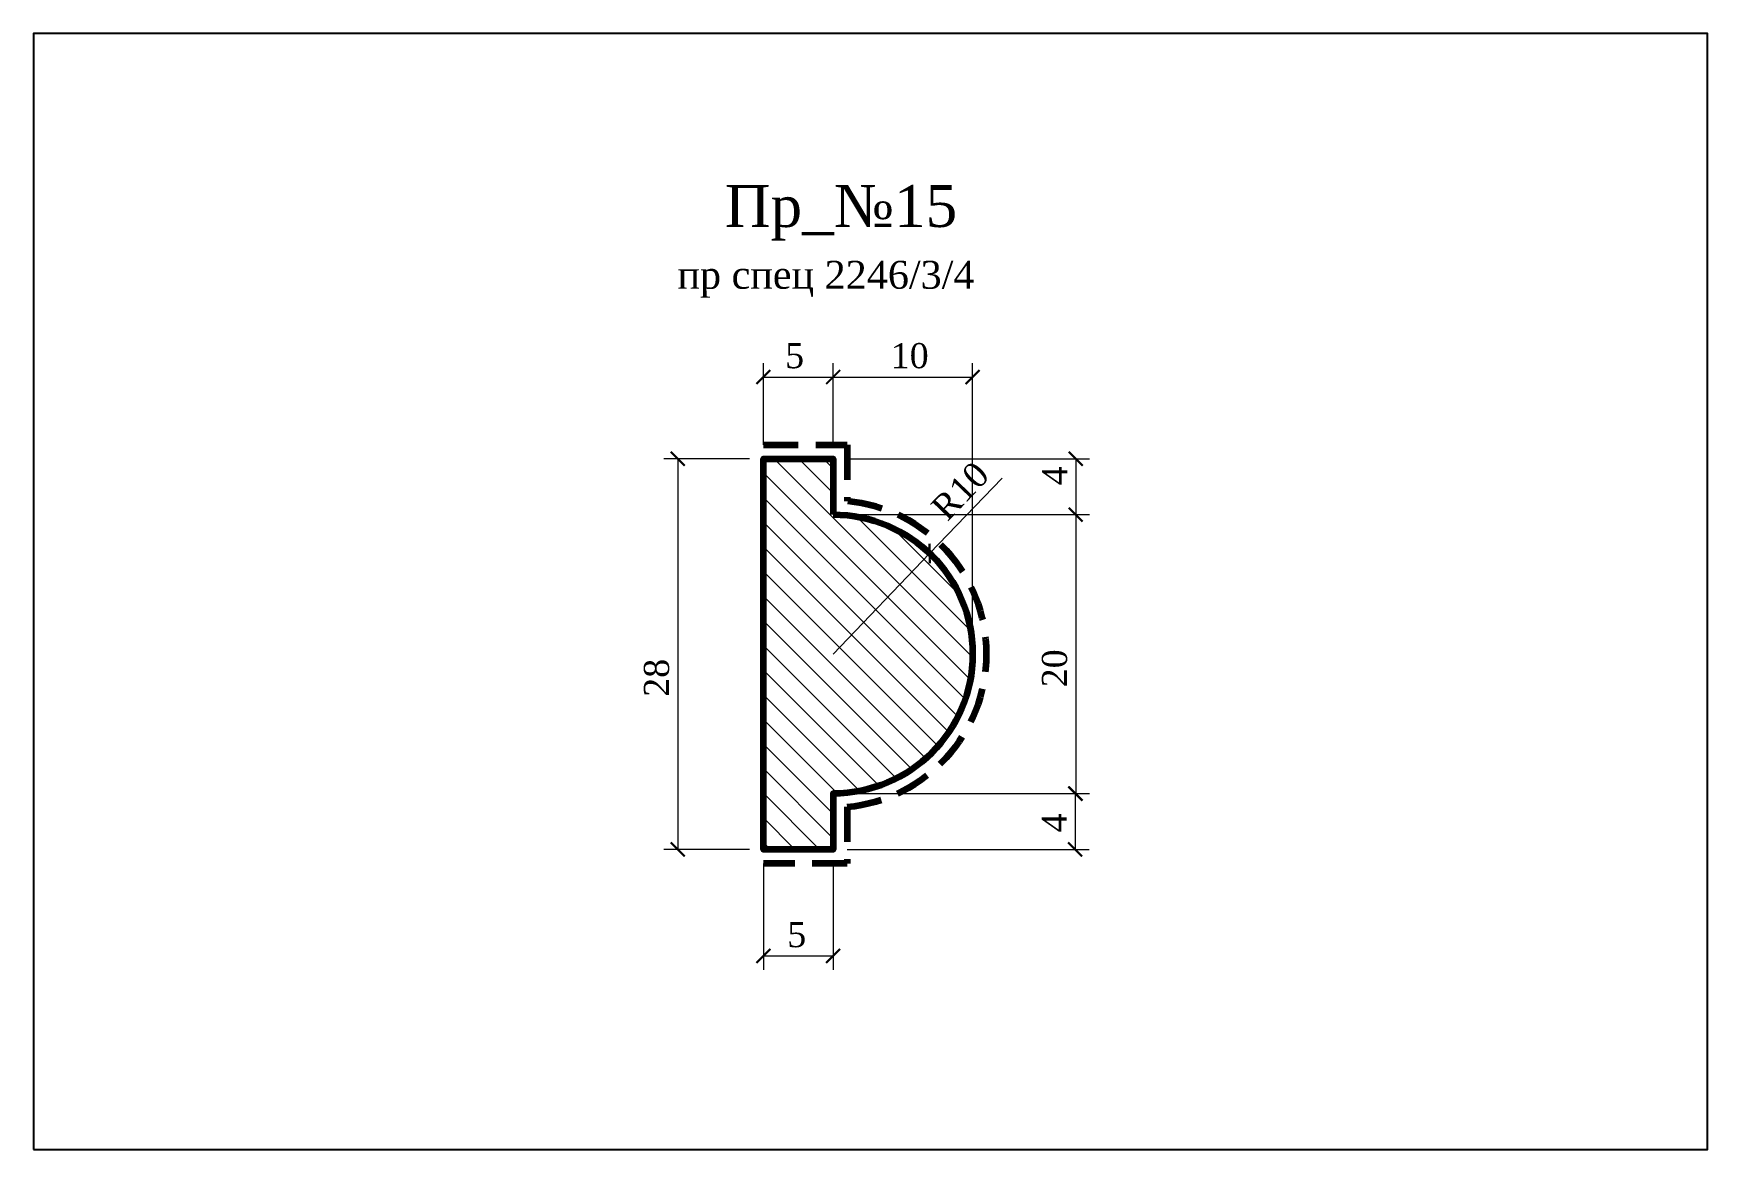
# Model space of a CAD drawing. Header units: millimetres. Extents: x 308968 to 309088, y -99228 to -99148.
import ezdxf

# ---------------------------------------------------------------- set-up
doc = ezdxf.new("R2010")
doc.units = ezdxf.units.MM
doc.header["$MEASUREMENT"] = 0
doc.linetypes.add('HIDDEN', pattern=[0.375, 0.25, -0.125])
doc.layers.add('Outside panel', color=7, linetype='Continuous', lineweight=18, true_color=0x7f5e57)
doc.layers.add('линия 15', color=7, linetype='Continuous', lineweight=15)
doc.layers.add('линия 50', color=1, linetype='Continuous', lineweight=140)
doc.layers.add('размеры в модели', color=7, linetype='Continuous')
doc.styles.add('ELECT', font='times.ttf')
doc.styles.get("Standard").update_dxf_attribs({"font": 'times.ttf'})
doc.dimstyles.new('M_1', dxfattribs={"dimtxt": 1.8, "dimasz": 1, "dimexe": 1, "dimexo": 1, "dimgap": 0.6, "dimtad": 1, "dimdec": 0, "dimdsep": 46, "dimtxsty": 'Standard', "dimblk": 'ARCHTICK', "dimcen": -5, "dimclrd": 7, "dimclre": 7, "dimclrt": 7, "dimadec": 0, "dimazin": 0, "dimtfac": 1, "dimtdec": 0, "dimtmove": 0, "dimatfit": 3, "dimfxl": 1, "dimtolj": 1, "dimtzin": 0, "dimlwd": 5, "dimlwe": 5, "dimarcsym": 0})

# ---------------------------------------------------------------- blocks, each defined once
blk = doc.blocks.new('_ArchTick')
at = {"color": 0, "linetype": 'ByBlock', "const_width": 0.15}
blk.add_lwpolyline([(-0.5, -0.5), (0.5, 0.5)], dxfattribs=at)
blk = doc.blocks.new('*D8')
at = {"layer": 'Defpoints', "color": 0, "ltscale": 1000, "transparency": 16777216}
for p in [(309034.84, -99172.14), (309024.84, -99178), (309034.84, -99192)]:
    blk.add_point(p, dxfattribs=at)
at = {"layer": 'линия 15', "color": 7, "lineweight": 5, "ltscale": 1000, "transparency": 16777216}
for p, q in [((309024.84, -99177), (309024.84, -99171.14)), ((309034.84, -99191), (309034.84, -99171.14)), ((309024.84, -99172.14), (309034.84, -99172.14))]:
    blk.add_line(p, q, dxfattribs=at)
at = {"layer": 'линия 15', "color": 7, "lineweight": 5, "ltscale": 1000, "transparency": 16777216, "rotation": 180}
blk.add_blockref('_ArchTick', (309024.84, -99172.14), dxfattribs=at)
at = {"layer": 'линия 15', "color": 7, "lineweight": 5, "ltscale": 1000, "transparency": 16777216}
blk.add_blockref('_ArchTick', (309034.84, -99172.14), dxfattribs=at)
at = {"layer": 'линия 15', "color": 7, "ltscale": 1000, "transparency": 16777216, "insert": (309030.33, -99170.62), "char_height": 1.8, "attachment_point": 5}
blk.add_mtext('\\A1;10', dxfattribs=at)
blk = doc.blocks.new('*D7')
at = {"layer": 'Defpoints', "color": 0, "ltscale": 1000, "transparency": 16777216}
for p in [(309031.76, -99184.78), (309024.84, -99192)]:
    blk.add_point(p, dxfattribs=at)
at = {"layer": 'размеры в модели', "color": 7, "lineweight": 5, "ltscale": 1000, "transparency": 16777216}
for p in [(309036.95, -99179.38), (309024.84, -99192)]:
    blk.add_line(p, (309031.76, -99184.78), dxfattribs=at)
at = {"layer": 'размеры в модели', "color": 7, "lineweight": 5, "ltscale": 1000, "transparency": 16777216, "rotation": 226.1946261413119}
blk.add_blockref('_ArchTick', (309031.76, -99184.78), dxfattribs=at)
at = {"layer": 'размеры в модели', "color": 7, "ltscale": 1000, "transparency": 16777216, "insert": (309033.95, -99180.31), "char_height": 1.8, "attachment_point": 5, "rotation": 46.1946}
blk.add_mtext('\\A1;R10', dxfattribs=at)
blk = doc.blocks.new('*D6')
at = {"layer": 'Defpoints', "color": 0, "ltscale": 1000, "transparency": 16777216}
for p in [(309019.84, -99206), (309024.84, -99206), (309024.84, -99213.64)]:
    blk.add_point(p, dxfattribs=at)
at = {"layer": 'размеры в модели', "color": 7, "lineweight": 5, "ltscale": 1000, "transparency": 16777216}
for p, q in [((309019.84, -99207), (309019.84, -99214.64)), ((309024.84, -99207), (309024.84, -99214.64)), ((309019.84, -99213.64), (309024.84, -99213.64))]:
    blk.add_line(p, q, dxfattribs=at)
at = {"layer": 'размеры в модели', "color": 7, "lineweight": 5, "ltscale": 1000, "transparency": 16777216, "rotation": 180}
blk.add_blockref('_ArchTick', (309019.84, -99213.64), dxfattribs=at)
at = {"layer": 'размеры в модели', "color": 7, "lineweight": 5, "ltscale": 1000, "transparency": 16777216}
blk.add_blockref('_ArchTick', (309024.84, -99213.64), dxfattribs=at)
at = {"layer": 'размеры в модели', "color": 7, "ltscale": 1000, "transparency": 16777216, "insert": (309022.23, -99212.12), "char_height": 1.8, "attachment_point": 5}
blk.add_mtext('\\A1;5', dxfattribs=at)
blk = doc.blocks.new('*D5')
at = {"layer": 'Defpoints', "color": 0, "ltscale": 1000, "transparency": 16777216}
for p in [(309019.84, -99178), (309013.7, -99206), (309019.84, -99206)]:
    blk.add_point(p, dxfattribs=at)
at = {"layer": 'размеры в модели', "color": 7, "lineweight": 5, "ltscale": 1000, "transparency": 16777216}
for p, q in [((309018.84, -99178), (309012.7, -99178)), ((309013.7, -99178), (309013.7, -99206)), ((309018.84, -99206), (309012.7, -99206))]:
    blk.add_line(p, q, dxfattribs=at)
for p, rotation in [((309013.7, -99178), 90), ((309013.7, -99206), 270)]:
    blk.add_blockref('_ArchTick', p, dxfattribs=dict(at, rotation=rotation))
at = {"layer": 'размеры в модели', "color": 7, "ltscale": 1000, "transparency": 16777216, "insert": (309012.19, -99193.7), "char_height": 1.8, "attachment_point": 5, "rotation": 90}
blk.add_mtext('\\A1;28', dxfattribs=at)
blk = doc.blocks.new('*D4')
at = {"layer": 'Defpoints', "color": 0, "ltscale": 1000, "transparency": 16777216}
for p in [(309024.84, -99202), (309024.84, -99206), (309042.19, -99206)]:
    blk.add_point(p, dxfattribs=at)
at = {"layer": 'размеры в модели', "color": 7, "lineweight": 5, "ltscale": 1000, "transparency": 16777216}
for p, q in [((309025.84, -99202), (309043.19, -99202)), ((309042.19, -99202), (309042.19, -99206)), ((309025.84, -99206), (309043.19, -99206))]:
    blk.add_line(p, q, dxfattribs=at)
for p, rotation in [((309042.19, -99202), 90), ((309042.19, -99206), 270)]:
    blk.add_blockref('_ArchTick', p, dxfattribs=dict(at, rotation=rotation))
at = {"layer": 'размеры в модели', "color": 7, "ltscale": 1000, "transparency": 16777216, "insert": (309040.69, -99204.1), "char_height": 1.8, "attachment_point": 5, "rotation": 90}
blk.add_mtext('\\A1;4', dxfattribs=at)
blk = doc.blocks.new('*D3')
at = {"layer": 'Defpoints', "color": 0, "ltscale": 1000, "transparency": 16777216}
for p in [(309024.84, -99182), (309024.84, -99202), (309042.23, -99202)]:
    blk.add_point(p, dxfattribs=at)
at = {"layer": 'размеры в модели', "color": 7, "lineweight": 5, "ltscale": 1000, "transparency": 16777216}
for p, q in [((309025.84, -99182), (309043.23, -99182)), ((309042.23, -99182), (309042.23, -99202)), ((309025.84, -99202), (309043.23, -99202))]:
    blk.add_line(p, q, dxfattribs=at)
for p, rotation in [((309042.23, -99182), 90), ((309042.23, -99202), 270)]:
    blk.add_blockref('_ArchTick', p, dxfattribs=dict(at, rotation=rotation))
at = {"layer": 'размеры в модели', "color": 7, "ltscale": 1000, "transparency": 16777216, "insert": (309040.72, -99193.02), "char_height": 1.8, "attachment_point": 5, "rotation": 90}
blk.add_mtext('\\A1;20', dxfattribs=at)
blk = doc.blocks.new('*D2')
at = {"layer": 'Defpoints', "color": 0, "ltscale": 1000, "transparency": 16777216}
for p in [(309024.84, -99178), (309024.84, -99182), (309042.23, -99182)]:
    blk.add_point(p, dxfattribs=at)
at = {"layer": 'размеры в модели', "color": 7, "lineweight": 5, "ltscale": 1000, "transparency": 16777216}
for p, q in [((309025.84, -99178), (309043.23, -99178)), ((309042.23, -99178), (309042.23, -99182)), ((309025.84, -99182), (309043.23, -99182))]:
    blk.add_line(p, q, dxfattribs=at)
for p, rotation in [((309042.23, -99178), 90), ((309042.23, -99182), 270)]:
    blk.add_blockref('_ArchTick', p, dxfattribs=dict(at, rotation=rotation))
at = {"layer": 'размеры в модели', "color": 7, "ltscale": 1000, "transparency": 16777216, "insert": (309040.73, -99179.22), "char_height": 1.8, "attachment_point": 5, "rotation": 90}
blk.add_mtext('\\A1;4', dxfattribs=at)
blk = doc.blocks.new('*D1')
at = {"layer": 'Defpoints', "color": 0, "ltscale": 1000, "transparency": 16777216}
for p in [(309024.84, -99172.14), (309019.84, -99178), (309024.84, -99178)]:
    blk.add_point(p, dxfattribs=at)
at = {"layer": 'размеры в модели', "color": 7, "lineweight": 5, "ltscale": 1000, "transparency": 16777216}
for p, q in [((309019.84, -99177), (309019.84, -99171.14)), ((309024.84, -99177), (309024.84, -99171.14)), ((309019.84, -99172.14), (309024.84, -99172.14))]:
    blk.add_line(p, q, dxfattribs=at)
at = {"layer": 'размеры в модели', "color": 7, "lineweight": 5, "ltscale": 1000, "transparency": 16777216, "rotation": 180}
blk.add_blockref('_ArchTick', (309019.84, -99172.14), dxfattribs=at)
at = {"layer": 'размеры в модели', "color": 7, "lineweight": 5, "ltscale": 1000, "transparency": 16777216}
blk.add_blockref('_ArchTick', (309024.84, -99172.14), dxfattribs=at)
at = {"layer": 'размеры в модели', "color": 7, "ltscale": 1000, "transparency": 16777216, "insert": (309022.08, -99170.62), "char_height": 1.8, "attachment_point": 5}
blk.add_mtext('\\A1;5', dxfattribs=at)

msp = doc.modelspace()

# ---------------------------------------------------------------- hatches: boundary and pattern name
at = {"layer": 'Outside panel', "ltscale": 1000}
h = msp.add_hatch(dxfattribs=at)
h.set_pattern_fill('ANSI31', color=256, scale=10, angle=90)
h.set_pattern_definition([(135, (-463.0743, -2895.8525), (-0.8838834765, -0.8838834765), [])])
h.paths.add_polyline_path([(309024.84, -99182), (309024.84, -99178), (309019.84, -99178), (309019.84, -99206), (309024.84, -99206), (309024.84, -99202, 1)])

# ---------------------------------------------------------------- linework, layer by layer
at = {"color": 6, "ltscale": 1000}
msp.add_lwpolyline([(308967.52, -99227.51), (309087.52, -99227.51), (309087.52, -99147.51), (308967.52, -99147.51)], close=True, dxfattribs=at)
at = {"layer": 'линия 50', "color": 1, "linetype": 'HIDDEN', "ltscale": 10, "true_color": 0xff0909}
msp.add_lwpolyline([(309019.84, -99177), (309025.84, -99177), (309025.84, -99181.04, -0.912871), (309025.84, -99202.95), (309025.84, -99207), (309019.84, -99207)], format="xyb", dxfattribs=at)
at = {"layer": 'линия 50', "color": 7}
msp.add_lwpolyline([(309024.84, -99182, -1), (309024.84, -99202), (309024.84, -99206), (309019.84, -99206), (309019.84, -99178), (309024.84, -99178)], format="xyb", close=True, dxfattribs=at)

# ---------------------------------------------------------------- texts
at = {"color": 5, "ltscale": 1000, "style": 'ELECT'}
msp.add_text('Пр_№15', height=3, dxfattribs=at).set_placement((309017.08, -99161.38))
at = {"color": 7, "ltscale": 1000, "style": 'ELECT'}
msp.add_text('пр спец 2246/3/4', height=2, dxfattribs=at).set_placement((309013.68, -99165.81))

# ---------------------------------------------------------------- dimensions: what is measured, and where the dimension line sits
at = {"layer": 'линия 15', "color": 7, "ltscale": 1000}
dim = msp.add_linear_dim(base=(309034.84, -99172.14), p1=(309024.84, -99178), p2=(309034.84, -99192), dimstyle='M_1', dxfattribs=at)
dim.commit()
dim.dimension.update_dxf_attribs({"geometry": '*D8', "text_midpoint": (309030.33, -99172.14), "dimtype": 128})
at = {"layer": 'размеры в модели', "color": 5, "ltscale": 1000}
for base, p1, p2, picture, middle in [((309024.84, -99172.14), (309019.84, -99178), (309024.84, -99178), '*D1', (309022.08, -99172.14)), ((309024.84, -99213.64), (309019.84, -99206), (309024.84, -99206), '*D6', (309022.23, -99213.64))]:
    dim = msp.add_linear_dim(base=base, p1=p1, p2=p2, dimstyle='M_1', dxfattribs=at)
    dim.commit()
    dim.dimension.update_dxf_attribs({"geometry": picture, "text_midpoint": middle, "dimtype": 128})
for base, p1, p2, picture, middle in [((309013.7, -99206), (309019.84, -99178), (309019.84, -99206), '*D5', (309013.7, -99193.7)), ((309042.23, -99182), (309024.84, -99178), (309024.84, -99182), '*D2', (309042.23, -99179.22)), ((309042.23, -99202), (309024.84, -99182), (309024.84, -99202), '*D3', (309042.23, -99193.02)), ((309042.19, -99206), (309024.84, -99202), (309024.84, -99206), '*D4', (309042.19, -99204.1))]:
    dim = msp.add_linear_dim(base=base, p1=p1, p2=p2, angle=90, dimstyle='M_1', dxfattribs=at)
    dim.commit()
    dim.dimension.update_dxf_attribs({"geometry": picture, "text_midpoint": middle, "dimtype": 128})
dim = msp.add_radius_dim(center=(309024.84, -99192), mpoint=(309031.76, -99184.78), dimstyle='M_1', dxfattribs=at)
dim.commit()
dim.dimension.update_dxf_attribs({"geometry": '*D7', "text_midpoint": (309033.95, -99180.31)})

doc.saveas('drawing.dxf')
